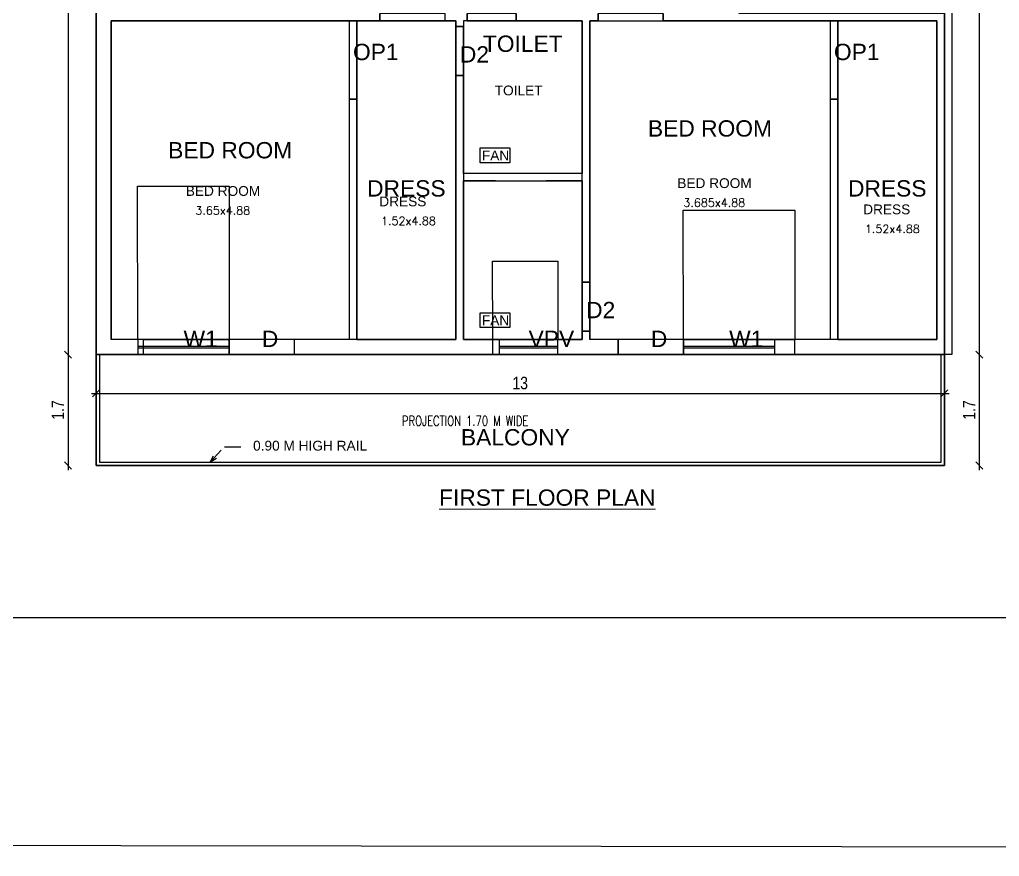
# Model space of a CAD drawing. Header units: metres. Extents: x 0 to 140, y 0 to 47.
# Drawn here: x 16.86 to 31.87, y -0.19 to 12.62 of the extents above; entities that cross this region are included whole.
import ezdxf
from ezdxf.enums import TextEntityAlignment as Align

# ---------------------------------------------------------------- set-up
doc = ezdxf.new("R2010")
doc.units = ezdxf.units.M
doc.header["$PDMODE"] = 3
doc.header["$PDSIZE"] = -3
for name, pattern in [('CENTER', [0]), ('DASHED', [0.75, 0.5, -0.25]), ('DASHED2', [0.375, 0.25, -0.125])]:
    doc.linetypes.add(name, pattern=pattern)
doc.layers.get('0').update_dxf_attribs({"linetype": 'CONTINUOUS'})
doc.layers.get('Defpoints').update_dxf_attribs({"linetype": 'CONTINUOUS'})
for name, color, linetype in [('_Balcony', 25, 'CONTINUOUS'), ('_Building', 52, 'CONTINUOUS'), ('_CarpetArea', 191, 'CONTINUOUS'), ('_Door', 114, 'CONTINUOUS'), ('_PrintAdditionalDetail', 223, 'CONTINUOUS'), ('_ResiFAR', 190, 'CONTINUOUS'), ('_Room', 72, 'CONTINUOUS'), ('_Window', 115, 'CONTINUOUS'), ('FLOOR-STILT', 3, 'CONTINUOUS'), ('FLOOR01', 132, 'CONTINUOUS')]:
    doc.layers.add(name, color=color, linetype=linetype)
for name, color, linetype, lineweight in [('PROJECTION', 4, 'DASHED2', 18), ('TEXT AREA', 3, 'CONTINUOUS', 20), ('TEXT NAME', 1, 'CONTINUOUS', 20), ('TEXT SIZE', 2, 'CONTINUOUS', 20)]:
    doc.layers.add(name, color=color, linetype=linetype, lineweight=lineweight)
doc.styles.add('AR 2.0 mm', font='arial.ttf', dxfattribs={"height": 100})
doc.styles.add('DIM', font='arial.ttf', dxfattribs={"width": 0.8})
doc.styles.add('PreDCRFont', font='arial.ttf', dxfattribs={"height": 0.25})
doc.styles.add('RS 1.5 mm', font='romans.shx', dxfattribs={"height": 75})
doc.styles.add('RS 1.75 mm', font='romans.shx', dxfattribs={"height": 87.5})
doc.styles.add('RS 2.5 mm', font='arial.ttf', dxfattribs={"height": 125})
doc.dimstyles.new('1 DIM BIG', dxfattribs={"dimscale": 0.06, "dimtxt": 3.2, "dimasz": 1.8, "dimexe": 0.7, "dimexo": 0, "dimgap": 1, "dimtad": 1, "dimdec": 4, "dimdsep": 46, "dimtxsty": 'DIM', "dimblk1": 'OBLIQUE', "dimblk2": 'OBLIQUE', "dimsah": 1, "dimcen": 0, "dimdle": 1.2, "dimse1": 1, "dimse2": 1, "dimclrd": 3, "dimclre": 5, "dimclrt": 256, "dimadec": 0, "dimazin": 0, "dimtfac": 1, "dimtdec": 4, "dimtix": 1, "dimtmove": 2, "dimatfit": 3, "dimldrblk": 'OPEN30', "dimfxl": 0.7, "dimtolj": 1, "dimarcsym": 0})

# ---------------------------------------------------------------- blocks, each defined once
blk = doc.blocks.new('_Oblique')
at = {"color": 0, "linetype": 'ByBlock', "lineweight": -2}
blk.add_line((-0.5, -0.5), (0.5, 0.5), dxfattribs=at)
blk = doc.blocks.new('*D15')
at = {"lineweight": -2, "transparency": 16777216}
blk.add_line((17.601, 23.516), (17.601, 7.422), dxfattribs=at)
at = {"layer": 'Defpoints', "color": 0, "linetype": 'ByBlock', "transparency": 16777216}
for p in [(17.809, 23.444), (17.601, 7.494), (17.809, 7.494)]:
    blk.add_point(p, dxfattribs=at)
at = {"linetype": 'ByBlock', "lineweight": -2, "transparency": 16777216, "xscale": 0.108, "yscale": 0.108, "zscale": 0.108}
for p, rotation in [((17.601, 23.444), 90), ((17.601, 7.494), 270)]:
    blk.add_blockref('_Oblique', p, dxfattribs=dict(at, rotation=rotation))
at = {"linetype": 'ByBlock', "transparency": 16777216, "insert": (17.443, 15.469), "char_height": 0.192, "attachment_point": 5, "rotation": 90, "style": 'DIM', "bg_fill": 3, "box_fill_scale": 1.1, "bg_fill_color": 256, "bg_fill_true_color": 13158600, "bg_fill_transparency": 0}
blk.add_mtext('\\A1;15.95', dxfattribs=at)
blk = doc.blocks.new('_Open30')
at = {"color": 0, "linetype": 'ByBlock', "lineweight": -2}
for p, q in [((-1, 0.27), (0, 0)), ((0, 0), (-1, -0.27)), ((0, 0), (-1, 0))]:
    blk.add_line(p, q, dxfattribs=at)
blk = doc.blocks.new('*D16')
at = {"lineweight": -2, "transparency": 16777216}
blk.add_line((17.601, 7.566), (17.601, 5.722), dxfattribs=at)
at = {"layer": 'Defpoints', "color": 0, "linetype": 'ByBlock', "transparency": 16777216}
for p in [(17.809, 7.494), (17.601, 5.794), (17.809, 5.794)]:
    blk.add_point(p, dxfattribs=at)
at = {"linetype": 'ByBlock', "lineweight": -2, "transparency": 16777216, "xscale": 0.108, "yscale": 0.108, "zscale": 0.108}
for p, rotation in [((17.601, 7.494), 90), ((17.601, 5.794), 270)]:
    blk.add_blockref('_Oblique', p, dxfattribs=dict(at, rotation=rotation))
at = {"linetype": 'ByBlock', "transparency": 16777216, "insert": (17.444, 6.644), "char_height": 0.192, "attachment_point": 5, "rotation": 90, "style": 'DIM', "bg_fill": 3, "box_fill_scale": 1.1, "bg_fill_color": 256, "bg_fill_true_color": 13158600, "bg_fill_transparency": 0}
blk.add_mtext('\\A1;1.7', dxfattribs=at)
blk = doc.blocks.new('*D23')
at = {"lineweight": -2, "transparency": 16777216}
blk.add_line((31.566, 20.331), (31.566, 7.422), dxfattribs=at)
at = {"layer": 'Defpoints', "color": 0, "linetype": 'ByBlock', "transparency": 16777216}
for p in [(31.03, 20.259), (30.98, 7.494), (31.566, 7.494)]:
    blk.add_point(p, dxfattribs=at)
at = {"linetype": 'ByBlock', "lineweight": -2, "transparency": 16777216, "xscale": 0.108, "yscale": 0.108, "zscale": 0.108}
for p, rotation in [((31.566, 20.259), 90), ((31.566, 7.494), 270)]:
    blk.add_blockref('_Oblique', p, dxfattribs=dict(at, rotation=rotation))
at = {"linetype": 'ByBlock', "transparency": 16777216, "insert": (31.408, 13.877), "char_height": 0.192, "attachment_point": 5, "rotation": 90, "style": 'DIM', "bg_fill": 3, "box_fill_scale": 1.1, "bg_fill_color": 256, "bg_fill_true_color": 13158600, "bg_fill_transparency": 0}
blk.add_mtext('\\A1;12.765', dxfattribs=at)
blk = doc.blocks.new('*D24')
at = {"lineweight": -2, "transparency": 16777216}
blk.add_line((31.566, 7.566), (31.566, 5.722), dxfattribs=at)
at = {"layer": 'Defpoints', "color": 0, "linetype": 'ByBlock', "transparency": 16777216}
for p in [(30.98, 7.494), (31.03, 5.794), (31.566, 5.794)]:
    blk.add_point(p, dxfattribs=at)
at = {"linetype": 'ByBlock', "lineweight": -2, "transparency": 16777216, "xscale": 0.108, "yscale": 0.108, "zscale": 0.108}
for p, rotation in [((31.566, 7.494), 90), ((31.566, 5.794), 270)]:
    blk.add_blockref('_Oblique', p, dxfattribs=dict(at, rotation=rotation))
at = {"linetype": 'ByBlock', "transparency": 16777216, "insert": (31.41, 6.644), "char_height": 0.192, "attachment_point": 5, "rotation": 90, "style": 'DIM', "bg_fill": 3, "box_fill_scale": 1.1, "bg_fill_color": 256, "bg_fill_true_color": 13158600, "bg_fill_transparency": 0}
blk.add_mtext('\\A1;1.7', dxfattribs=at)
blk = doc.blocks.new('*D25')
at = {"lineweight": -2, "transparency": 16777216}
blk.add_line((17.958, 6.898), (31.102, 6.898), dxfattribs=at)
at = {"layer": 'Defpoints', "color": 0, "linetype": 'ByBlock', "transparency": 16777216}
for p in [(18.03, 7.494), (31.03, 7.494), (31.03, 6.898)]:
    blk.add_point(p, dxfattribs=at)
at = {"linetype": 'ByBlock', "lineweight": -2, "transparency": 16777216, "xscale": 0.108, "yscale": 0.108, "zscale": 0.108, "rotation": 180}
blk.add_blockref('_Oblique', (18.03, 6.898), dxfattribs=at)
at = {"linetype": 'ByBlock', "lineweight": -2, "transparency": 16777216, "xscale": 0.108, "yscale": 0.108, "zscale": 0.108}
blk.add_blockref('_Oblique', (31.03, 6.898), dxfattribs=at)
at = {"linetype": 'ByBlock', "transparency": 16777216, "insert": (24.53, 7.056), "char_height": 0.192, "attachment_point": 5, "style": 'DIM', "bg_fill": 3, "box_fill_scale": 1.1, "bg_fill_color": 256, "bg_fill_true_color": 13158600, "bg_fill_transparency": 0}
blk.add_mtext('\\A1;13', dxfattribs=at)

msp = doc.modelspace()

# ---------------------------------------------------------------- linework, layer by layer
at = {"linetype": 'DASHED'}
msp.add_line((31.03039, 20.25913), (31.03039, 7.49413), dxfattribs=at)
at = {"linetype": 'ByBlock'}
for p, q in [((31.14539, 20.25913), (31.14539, 7.49413)), ((18.03039, 13.18368), (18.03039, 7.49413)), ((22.37976, 12.60413), (22.37976, 12.71913)), ((23.37976, 12.60413), (23.37976, 12.71913)), ((23.71882, 12.60413), (23.71882, 12.71913)), ((24.46882, 12.60413), (24.46882, 12.71913)), ((25.7235, 12.60413), (25.7235, 12.71913)), ((26.7235, 12.60413), (26.7235, 12.71913)), ((22.02539, 12.60413), (18.26039, 12.60413)), ((18.26039, 12.60413), (18.26039, 7.72413)), ((22.37976, 12.60413), (22.02539, 12.60413)), ((23.54539, 12.60413), (23.37976, 12.60413)), ((23.54539, 12.60413), (23.54539, 7.72413)), ((23.54539, 12.51782), (23.66039, 12.51782)), ((23.71882, 12.60413), (23.66039, 12.60413)), ((23.66039, 12.60413), (23.66039, 12.51782)), ((25.48039, 12.60413), (24.46882, 12.60413)), ((25.48039, 12.60413), (25.48039, 10.26913)), ((25.7235, 12.60413), (25.59539, 12.60413)), ((25.59539, 12.60413), (25.59539, 7.72413)), ((29.28039, 12.60413), (26.7235, 12.60413)), ((30.91539, 12.60413), (29.28039, 12.60413)), ((30.91539, 12.60413), (30.91539, 7.72413)), ((23.54539, 11.76782), (23.66039, 11.76782)), ((23.66039, 11.76782), (23.66039, 10.26913)), ((21.91039, 11.40413), (21.91039, 7.72413)), ((21.91039, 11.40413), (22.02539, 11.40413)), ((22.02539, 11.40413), (22.02539, 7.72413)), ((29.28039, 11.40413), (29.28039, 7.72413)), ((29.28039, 11.40413), (29.39539, 11.40413)), ((29.39539, 11.40413), (29.39539, 7.72413)), ((24.14975, 10.26913), (23.66039, 10.26913)), ((25.48039, 10.26913), (24.9285, 10.26913)), ((24.14975, 10.15413), (23.66039, 10.15413)), ((23.66039, 10.15413), (23.66039, 7.72413)), ((25.48039, 10.15413), (24.9285, 10.15413)), ((25.48039, 10.15413), (25.48039, 8.60112)), ((25.48039, 8.60112), (25.59539, 8.60112)), ((25.48039, 7.85112), (25.48039, 7.72413)), ((25.48039, 7.85112), (25.59539, 7.85112)), ((18.75485, 7.72413), (18.26039, 7.72413)), ((18.75485, 7.49413), (18.75485, 7.72413)), ((20.07137, 7.49413), (20.07137, 7.72413)), ((21.91039, 7.72413), (21.07137, 7.72413)), ((21.07137, 7.49413), (21.07137, 7.72413)), ((23.54539, 7.72413), (22.02539, 7.72413)), ((24.11055, 7.72413), (23.66039, 7.72413)), ((24.11055, 7.49413), (24.11055, 7.72413)), ((25.48039, 7.72413), (25.1086, 7.72413)), ((25.1086, 7.49413), (25.1086, 7.72413)), ((26.03254, 7.72413), (25.59539, 7.72413)), ((26.03254, 7.49413), (26.03254, 7.72413)), ((27.03254, 7.49413), (27.03254, 7.72413)), ((29.28039, 7.72413), (28.73789, 7.72413)), ((28.73789, 7.49413), (28.73789, 7.72413)), ((30.91539, 7.72413), (29.39539, 7.72413)), ((18.75485, 7.49413), (18.03039, 7.49413)), ((24.11055, 7.49413), (20.07137, 7.49413)), ((27.03254, 7.49413), (25.1086, 7.49413)), ((31.14539, 7.49413), (28.73789, 7.49413)), ((83.63836, 3.46143), (0.81553, 3.46143))]:
    msp.add_line(p, q, dxfattribs=at)
for p, q in [((18.75485, 7.72413), (20.07137, 7.72413)), ((18.75485, 7.72313), (20.07137, 7.72313)), ((24.11055, 7.72413), (25.1086, 7.72413)), ((24.11055, 7.72313), (25.1086, 7.72313)), ((27.03254, 7.72413), (28.73789, 7.72413)), ((27.03254, 7.72313), (28.73789, 7.72313))]:
    msp.add_line(p, q)
for points in [[(18.03039, 7.49413), (18.03039, 5.79413), (31.03039, 5.79413), (31.03039, 7.49413)], [(18.08039, 7.49413), (18.08039, 5.84413), (30.98039, 5.84413), (30.98039, 7.49413)]]:
    msp.add_lwpolyline(points, dxfattribs=at)
at = {"layer": '_CarpetArea', "linetype": 'ByBlock'}
for points in [[(24.46882, 12.71913), (24.46882, 12.60413), (25.48039, 12.60413), (25.48039, 10.26913), (23.66039, 10.26913), (23.66039, 11.76782), (23.54539, 11.76782), (23.54539, 7.72413), (22.02539, 7.72413), (22.02539, 11.40413), (21.91039, 11.40413), (21.91039, 7.72413), (18.26039, 7.72413), (18.26039, 12.60413), (22.37976, 12.60413), (22.37976, 12.71913)], [(26.7235, 12.71913), (26.7235, 12.60413), (30.91539, 12.60413), (30.91539, 7.72413), (29.39539, 7.72413), (29.39539, 11.40413), (29.28039, 11.40413), (29.28039, 7.72413), (25.59539, 7.72413), (25.59539, 7.85112), (25.48039, 7.85112), (25.48039, 7.72413), (23.66039, 7.72413), (23.66039, 10.15413), (25.48039, 10.15413), (25.48039, 8.60112), (25.59539, 8.60112), (25.59539, 12.60413), (25.7235, 12.60413), (25.7235, 12.71913)]]:
    msp.add_lwpolyline(points, dxfattribs=at)
at = {"layer": '_Door'}
for points in [[(22.37976, 12.71913), (22.37976, 12.60413), (23.37976, 12.60413), (23.37976, 12.71913)], [(25.7235, 12.71913), (25.7235, 12.60413), (26.7235, 12.60413), (26.7235, 12.71913)]]:
    msp.add_lwpolyline(points, close=True, dxfattribs=at)
at = {"layer": '_Door', "linetype": 'ByBlock'}
for points in [[(24.46882, 12.60413), (24.46882, 12.71913), (23.71882, 12.71913), (23.71882, 12.60413)], [(21.91039, 11.40413), (22.02539, 11.40413), (22.02539, 12.60413), (21.91039, 12.60413)], [(23.66039, 12.51782), (23.54539, 12.51782), (23.54539, 11.76782), (23.66039, 11.76782)], [(29.28039, 11.40413), (29.39539, 11.40413), (29.39539, 12.60413), (29.28039, 12.60413)], [(25.59539, 8.60112), (25.48039, 8.60112), (25.48039, 7.85112), (25.59539, 7.85112)]]:
    msp.add_lwpolyline(points, close=True, dxfattribs=at)
at = {"layer": '_PrintAdditionalDetail'}
for points in [[(23.91823, 10.65903), (24.37361, 10.65903), (24.37361, 10.43287), (23.91823, 10.43287)], [(23.91823, 8.13453), (24.37361, 8.13453), (24.37361, 7.90836), (23.91823, 7.90836)]]:
    msp.add_lwpolyline(points, close=True, dxfattribs=at)
at = {"layer": '_Room', "linetype": 'ByBlock'}
for points in [[(21.91039, 7.72413), (18.26039, 7.72413), (18.26039, 12.60413), (21.91039, 12.60413)], [(23.54539, 12.60413), (22.02539, 12.60413), (22.02539, 7.72413), (23.54539, 7.72413)], [(23.66039, 7.72413), (25.48039, 7.72413), (25.48039, 12.60413), (23.66039, 12.60413)], [(25.59539, 12.60413), (29.28039, 12.60413), (29.28039, 7.72413), (25.59539, 7.72413)]]:
    msp.add_lwpolyline(points, close=True, dxfattribs=at)
at = {"layer": '_Window', "linetype": 'CENTER'}
for points in [[(18.67137, 7.62413), (20.07137, 7.62413)], [(18.67137, 7.59413), (20.07137, 7.59413)], [(24.2086, 7.62413), (25.1086, 7.62413)], [(24.2086, 7.59413), (25.1086, 7.59413)], [(27.03254, 7.62413), (28.43254, 7.62413)], [(27.03254, 7.59413), (28.43254, 7.59413)]]:
    msp.add_lwpolyline(points, dxfattribs=at)
at = {"layer": 'FLOOR01', "color": 26, "linetype": 'ByBlock'}
for p, q in [((22.37976, 12.60413), (23.37976, 12.60413)), ((25.7235, 12.60413), (26.7235, 12.60413))]:
    msp.add_line(p, q, dxfattribs=at)
at = {"layer": 'FLOOR01', "color": 246, "linetype": 'ByBlock'}
msp.add_line((23.66039, 12.51782), (23.66039, 11.76782), dxfattribs=at)
at = {"layer": 'FLOOR01', "color": 150, "linetype": 'ByBlock'}
msp.add_lwpolyline([(23.54539, 7.72413), (18.26039, 7.72413), (18.26039, 12.60413), (23.54539, 12.60413)], close=True, dxfattribs=at)
at = {"layer": 'FLOOR01', "color": 81, "linetype": 'ByBlock'}
msp.add_lwpolyline([(23.66039, 7.72413), (25.48039, 7.72413), (25.48039, 12.60413), (23.66039, 12.60413)], close=True, dxfattribs=at)
at = {"layer": 'FLOOR01', "color": 103, "linetype": 'ByBlock'}
for points in [[(18.66733, 10.07135), (20.07137, 10.07135), (20.07137, 7.72413), (18.67137, 7.72413)], [(27.02849, 9.70413), (28.73789, 9.70413), (28.73789, 7.72413), (27.03254, 7.72413)]]:
    msp.add_lwpolyline(points, close=True, dxfattribs=at)
at = {"layer": 'FLOOR01', "color": 128, "linetype": 'ByBlock'}
msp.add_lwpolyline([(24.1062, 8.92413), (25.1086, 8.92413), (25.1086, 7.72413), (24.11055, 7.72413)], close=True, dxfattribs=at)

# ---------------------------------------------------------------- texts
at = {"layer": '_Balcony', "ltscale": 0.05, "insert": (24.45592, 6.35136), "char_height": 0.25, "attachment_point": 2, "style": 'PreDCRFont'}
msp.add_mtext('BALCONY', dxfattribs=at)
at = {"layer": '_Door', "linetype": 'ByBlock', "style": 'PreDCRFont'}
for s, p in [('OP1', (21.96789, 12.00413)), ('D2', (23.60587, 11.96699)), ('OP1', (29.33789, 12.00413)), ('D2', (25.54087, 8.05029))]:
    msp.add_text(s, height=0.25, dxfattribs=at).set_placement(p)
at = {"layer": '_Door', "style": 'PreDCRFont'}
for p in [(20.57137, 7.60913), (26.53254, 7.60913)]:
    msp.add_text('D', height=0.25, dxfattribs=at).set_placement(p)
at = {"layer": '_PrintAdditionalDetail', "char_height": 0.15, "attachment_point": 2, "style": 'PreDCRFont'}
for insert in [(24.15241, 10.61817), (24.15241, 8.09367)]:
    msp.add_mtext('FAN', dxfattribs=dict(at, insert=insert))
at = {"layer": '_Room', "linetype": 'ByBlock', "char_height": 0.25, "attachment_point": 2, "style": 'PreDCRFont'}
for insert in [(22.78539, 10.16413), (30.15539, 10.16413)]:
    msp.add_mtext('DRESS', dxfattribs=dict(at, insert=insert))
at = {"layer": '_Window', "linetype": 'ByBlock', "style": 'PreDCRFont'}
for s, p in [('W1', (19.37137, 7.60913)), ('VPV', (24.6586, 7.60913)), ('W1', (27.73254, 7.60913))]:
    msp.add_text(s, height=0.25, dxfattribs=at).set_placement(p)
at = {"layer": 'FLOOR01', "color": 81, "linetype": 'ByBlock', "style": 'PreDCRFont'}
msp.add_text('TOILET', height=0.25, dxfattribs=at).set_placement((23.95852, 12.13024))
at = {"layer": 'FLOOR01', "color": 150, "linetype": 'ByBlock', "style": 'PreDCRFont'}
for p in [(26.48752, 10.83242), (19.13502, 10.49874)]:
    msp.add_text('BED ROOM', height=0.25, dxfattribs=at).set_placement(p)
at = {"layer": 'TEXT AREA', "style": 'RS 2.5 mm'}
msp.add_text('0.90 M HIGH RAIL', height=0.15, dxfattribs=at).set_placement((20.43659, 6.02271))
at = {"layer": 'TEXT NAME', "style": 'AR 2.0 mm'}
for s, height, p in [('TOILET', 0.15, (24.13922, 11.46425)), ('BED ROOM', 0.15, (19.40528, 9.92426)), ('BED ROOM', 0.15, (26.93753, 10.04424)), ('DRESS', 0.15, (22.37047, 9.76446)), ('DRESS', 0.15, (29.78641, 9.6426)), ('%%UFIRST FLOOR PLAN', 0.25, (23.28693, 5.17747))]:
    msp.add_text(s, height=height, dxfattribs=at).set_placement(p)
at = {"layer": 'TEXT NAME', "style": 'RS 1.5 mm', "width": 0.75}
msp.add_text('PROJECTION 1.70 M WIDE', height=0.15, dxfattribs=at).set_placement((22.71718, 6.40314))
at = {"layer": 'TEXT SIZE', "style": 'RS 1.75 mm'}
for s, p in [('3.65x4.88', (19.97217, 9.63765)), ('3.685x4.88', (27.50442, 9.75763)), ('1.52x4.88', (22.81741, 9.47785)), ('1.52x4.88', (30.23335, 9.356))]:
    msp.add_text(s, height=0.125, dxfattribs=at).set_placement(p, align=Align.CENTER)

# ---------------------------------------------------------------- dimensions: what is measured, and where the dimension line sits
at = {"linetype": 'ByBlock'}
dim = msp.add_linear_dim(base=(17.60064, 7.49413), p1=(17.80855, 23.44413), p2=(17.80855, 7.49413), angle=90, dimstyle='1 DIM BIG', override={"dimclrd": 256, "dimfxl": 0.18, "dimfxlon": 1, "dimtfill": 1, "dimarcsym": 1}, dxfattribs=at)
dim.commit()
dim.dimension.update_dxf_attribs({"geometry": '*D15', "text_midpoint": (17.44261, 15.46913)})

# ---------------------------------------------------------------- leaders
at = {"layer": 'PROJECTION'}
msp.add_leader([(19.77871, 5.84413), (19.9966, 6.07988), (20.34184, 6.07814)], dimstyle='1 DIM BIG', override={"dimgap": 1, "dimtad": 0, "dimfxl": 2, "dimfxlon": 1, "dimarcsym": 1}, dxfattribs=at)

# ---------------------------------------------------------------- next in the draw order: dimensions: what is measured, and where the dimension line sits
at = {"linetype": 'ByBlock'}
for base, p1, p2, picture, middle in [((31.5659, 7.49413), (31.03039, 20.25913), (30.98039, 7.49413), '*D23', (31.40787, 13.87663)), ((17.60064, 5.79413), (17.80855, 7.49413), (17.80855, 5.79413), '*D16', (17.44424, 6.64413))]:
    dim = msp.add_linear_dim(base=base, p1=p1, p2=p2, angle=90, dimstyle='1 DIM BIG', override={"dimclrd": 256, "dimfxl": 0.18, "dimfxlon": 1, "dimtfill": 1, "dimarcsym": 1}, dxfattribs=at)
    dim.commit()
    dim.dimension.update_dxf_attribs({"geometry": picture, "text_midpoint": middle})

# ---------------------------------------------------------------- next in the draw order: linework, layer by layer
at = {"layer": '_Room', "linetype": 'ByBlock'}
msp.add_lwpolyline([(29.39539, 7.72413), (30.91539, 7.72413), (30.91539, 12.60413), (29.39539, 12.60413)], close=True, dxfattribs=at)
at = {"layer": 'FLOOR01', "color": 150, "linetype": 'ByBlock'}
msp.add_lwpolyline([(25.59539, 12.60413), (30.91539, 12.60413), (30.91539, 7.72413), (25.59539, 7.72413)], close=True, dxfattribs=at)

# ---------------------------------------------------------------- next in the draw order: dimensions: what is measured, and where the dimension line sits
at = {"linetype": 'ByBlock'}
dim = msp.add_linear_dim(base=(31.5659, 5.79413), p1=(30.98039, 7.49413), p2=(31.03039, 5.79413), angle=90, dimstyle='1 DIM BIG', override={"dimclrd": 256, "dimfxl": 0.18, "dimfxlon": 1, "dimtfill": 1, "dimarcsym": 1}, dxfattribs=at)
dim.commit()
dim.dimension.update_dxf_attribs({"geometry": '*D24', "text_midpoint": (31.4095, 6.64413)})

# ---------------------------------------------------------------- next in the draw order: dimensions: what is measured, and where the dimension line sits
dim = msp.add_linear_dim(base=(31.03039, 6.89759), p1=(18.03039, 7.49413), p2=(31.03039, 7.49413), dimstyle='1 DIM BIG', override={"dimclrd": 256, "dimfxl": 0.18, "dimfxlon": 1, "dimtfill": 1, "dimarcsym": 1}, dxfattribs=at)
dim.commit()
dim.dimension.update_dxf_attribs({"geometry": '*D25', "text_midpoint": (24.53039, 7.05569)})

# ---------------------------------------------------------------- next in the draw order: linework, layer by layer
at = {"layer": '_Balcony', "linetype": 'ByBlock'}
msp.add_lwpolyline([(18.03039, 7.49413), (31.03039, 7.49413), (31.03039, 5.79413), (18.03039, 5.79413)], close=True, dxfattribs=at)
at = {"layer": '_Building'}
msp.add_lwpolyline([(139.88936, 46.60037), (0, 46.79429), (0, 0), (139.88936, -0.19391)], close=True, dxfattribs=at)
at = {"layer": '_Door'}
for points in [[(20.07137, 7.72413), (20.07137, 7.49413), (21.07137, 7.49413), (21.07137, 7.72413)], [(26.03254, 7.72413), (26.03254, 7.49413), (27.03254, 7.49413), (27.03254, 7.72413)]]:
    msp.add_lwpolyline(points, close=True, dxfattribs=at)
at = {"layer": '_ResiFAR', "linetype": 'ByBlock'}
msp.add_lwpolyline([(18.03039, 23.44413), (24.91539, 23.44413), (24.91539, 22.52313), (29.09539, 22.52313), (29.09539, 20.25913), (31.03039, 20.25913), (31.03039, 7.49413), (18.03039, 7.49413)], close=True, dxfattribs=at)
at = {"layer": '_Window', "linetype": 'ByBlock'}
for points in [[(18.67137, 7.72413), (18.67137, 7.49413), (20.07137, 7.49413), (20.07137, 7.72413)], [(24.2086, 7.72413), (24.2086, 7.49413), (25.1086, 7.49413), (25.1086, 7.72413)], [(27.03254, 7.72413), (27.03254, 7.49413), (28.43254, 7.49413), (28.43254, 7.72413)]]:
    msp.add_lwpolyline(points, close=True, dxfattribs=at)
at = {"layer": 'FLOOR-STILT', "color": 61}
msp.add_lwpolyline([(139.88936, 46.60037), (0, 46.79429), (0, 0), (139.88936, -0.19391)], close=True, dxfattribs=at)
at = {"layer": 'FLOOR01', "color": 181, "linetype": 'ByBlock'}
msp.add_lwpolyline([(18.03039, 23.44413), (24.91539, 23.44413), (24.91539, 22.52313), (29.09539, 22.52313), (29.09539, 20.25913), (31.03039, 20.25913), (31.03039, 7.49413), (18.03039, 7.49413)], close=True, dxfattribs=at)
at = {"layer": 'FLOOR01', "color": 230, "linetype": 'ByBlock'}
msp.add_lwpolyline([(31.03039, 20.25913), (29.09539, 20.25913), (29.09539, 22.52313), (24.91539, 22.52313), (24.91539, 23.44413), (18.03039, 23.44413), (18.03039, 7.49413), (31.03039, 7.49413), (31.03039, 12.71913), (27.88539, 12.71913), (27.88539, 18.11913), (31.03039, 18.11913)], close=True, dxfattribs=at)

doc.saveas('drawing.dxf')
